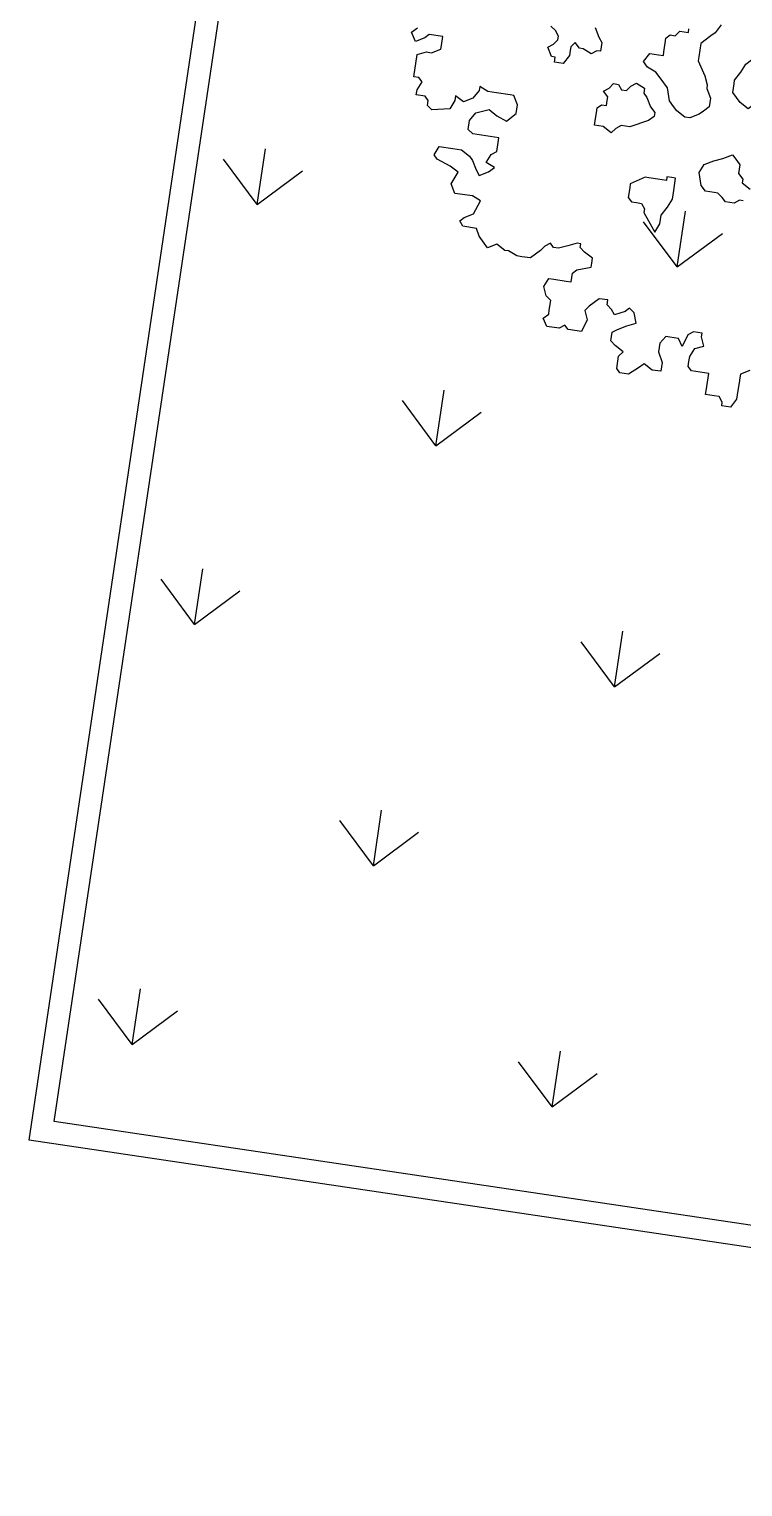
# Model space of a CAD drawing. Header units: millimetres. Extents: x 338 to 506, y 179 to 335.
# Drawn here: x 456.83 to 461.66, y 205.89 to 215.76 of the extents above; entities that cross this region are included whole.
import ezdxf

# ---------------------------------------------------------------- set-up
doc = ezdxf.new("R2010")
doc.units = ezdxf.units.MM
for name, color, linetype in [('ANDEN', 251, 'Continuous'), ('ARBOL-TOP', 3, 'Continuous'), ('MUROS', 32, 'Continuous')]:
    doc.layers.add(name, color=color, linetype=linetype)

# ---------------------------------------------------------------- blocks, each defined once
blk = doc.blocks.new('*X965')
at = {"color": 0}
for p, q in [((36.3497, 32.9331), (36.6191, 33.2025)), ((39.2234, 32.9331), (39.4928, 33.2025)), ((42.097, 32.9331), (42.3665, 33.2025)), ((36.3497, 32.9331), (36.6191, 32.6637)), ((36.3497, 32.9331), (36.7307, 32.9331)), ((39.2234, 32.9331), (39.4928, 32.6637)), ((39.2234, 32.9331), (39.6044, 32.9331)), ((42.097, 32.9331), (42.3665, 32.6637)), ((42.097, 32.9331), (42.478, 32.9331)), ((37.7865, 31.4963), (38.0559, 31.7657)), ((40.6602, 31.4963), (40.9296, 31.7657)), ((37.7865, 31.4963), (38.0559, 31.2269)), ((37.7865, 31.4963), (38.1675, 31.4963)), ((40.6602, 31.4963), (40.9296, 31.2269)), ((40.6602, 31.4963), (41.0412, 31.4963)), ((36.3497, 30.0594), (36.6191, 30.3288)), ((39.2234, 30.0594), (39.4928, 30.3288)), ((42.097, 30.0594), (42.3665, 30.3288)), ((36.3497, 30.0594), (36.6191, 29.79)), ((36.3497, 30.0594), (36.7307, 30.0594)), ((39.2234, 30.0594), (39.4928, 29.79)), ((39.2234, 30.0594), (39.6044, 30.0594)), ((42.097, 30.0594), (42.3665, 29.79)), ((42.097, 30.0594), (42.478, 30.0594))]:
    blk.add_line(p, q, dxfattribs=at)
blk = doc.blocks.new('ARBOLITO')
at = {"linetype": 'ByBlock'}
for points in [[(462.398, 68.3153), (462.3834, 68.307), (462.3834, 68.3008), (462.3834, 68.2925), (462.3834, 68.28), (462.3834, 68.2654), (462.3751, 68.2509), (462.3606, 68.2509), (462.3606, 68.2571), (462.3543, 68.2654), (462.346, 68.2654), (462.3315, 68.2654), (462.3315, 68.2717), (462.3315, 68.2862), (462.3315, 68.3008), (462.3169, 68.3008), (462.3024, 68.3008), (462.2962, 68.307), (462.2962, 68.3153), (462.2962, 68.3236), (462.3024, 68.3382), (462.3169, 68.3444), (462.3107, 68.3589), (462.3107, 68.3652), (462.2962, 68.3652), (462.2879, 68.3589), (462.2816, 68.3382), (462.2733, 68.3506), (462.2588, 68.3506), (462.2525, 68.3506), (462.2442, 68.3382), (462.2442, 68.3236), (462.2525, 68.307), (462.2525, 68.2925), (462.238, 68.2925), (462.2234, 68.3008), (462.2151, 68.2925), (462.2006, 68.28), (462.186, 68.28), (462.1798, 68.2862), (462.1798, 68.307), (462.186, 68.3153), (462.1715, 68.3236), (462.1632, 68.3299), (462.1632, 68.3444), (462.1715, 68.3506), (462.186, 68.3589), (462.2006, 68.3652), (462.1944, 68.3818), (462.186, 68.388), (462.1798, 68.3818), (462.1632, 68.3735), (462.1569, 68.3818), (462.1486, 68.388), (462.1486, 68.3963), (462.1341, 68.3963), (462.1195, 68.3818), (462.1133, 68.3735), (462.1195, 68.3589), (462.1133, 68.3382), (462.0905, 68.3382), (462.0842, 68.3444), (462.0759, 68.3382), (462.0551, 68.3382), (462.0468, 68.3506), (462.0551, 68.3589), (462.0551, 68.3652), (462.0551, 68.3818), (462.0468, 68.388), (462.0406, 68.4026), (462.0468, 68.4171), (462.0551, 68.4171), (462.0759, 68.4171), (462.0842, 68.4171), (462.0842, 68.4317), (462.0905, 68.4379), (462.1133, 68.4462), (462.1133, 68.4524), (462.1133, 68.4608), (462.0988, 68.4691), (462.0905, 68.4753), (462.0905, 68.4815), (462.0842, 68.4815), (462.0697, 68.4753), (462.0551, 68.4691), (462.0468, 68.4691), (462.0406, 68.4753), (462.0323, 68.4691), (462.026, 68.4608), (462.0115, 68.4462), (461.997, 68.4462), (461.9886, 68.4462), (461.9741, 68.4524), (461.9679, 68.4524), (461.9533, 68.4608), (461.9388, 68.4524), (461.9221, 68.4691), (461.9159, 68.4815), (461.8931, 68.4815), (461.8868, 68.4899), (461.8931, 68.4961), (461.9076, 68.5044), (461.9159, 68.5273), (461.9014, 68.5335), (461.8723, 68.5335), (461.864, 68.548), (461.8723, 68.5688), (461.8577, 68.5771), (461.8349, 68.5854), (461.8286, 68.5917), (461.8349, 68.6062), (461.8577, 68.6062), (461.8723, 68.6062), (461.8868, 68.5979), (461.8931, 68.5917), (461.9014, 68.5771), (461.9076, 68.5688), (461.9221, 68.5771), (461.9305, 68.5854), (461.9159, 68.5917), (461.9221, 68.6062), (461.9305, 68.6124), (461.9305, 68.627), (461.9305, 68.6353), (461.9159, 68.6353), (461.8868, 68.6353), (461.8785, 68.6415), (461.8785, 68.6561), (461.8868, 68.6706), (461.9076, 68.6789), (461.9221, 68.6706), (461.9388, 68.6644), (461.9533, 68.6789), (461.9533, 68.6935), (461.945, 68.708), (461.9388, 68.708), (461.9159, 68.708), (461.9014, 68.708), (461.8868, 68.7143), (461.8868, 68.708), (461.8785, 68.6935), (461.864, 68.6852), (461.8494, 68.6935), (461.8494, 68.6852), (461.8432, 68.6706), (461.8141, 68.6644), (461.8058, 68.6706), (461.8058, 68.6789), (461.7996, 68.6852), (461.785, 68.6852), (461.785, 68.6935), (461.7912, 68.708), (461.785, 68.7143), (461.7767, 68.7143), (461.7767, 68.7517), (461.7912, 68.7579), (461.7996, 68.7579), (461.8141, 68.7662), (461.8141, 68.7724), (461.8141, 68.787), (461.7912, 68.787), (461.785, 68.7808), (461.7705, 68.7724), (461.7621, 68.787), (461.7705, 68.7953)], [(462.398, 68.3153), (462.3834, 68.307), (462.3834, 68.3008), (462.3834, 68.2925), (462.3834, 68.28), (462.3834, 68.2654), (462.3751, 68.2509), (462.3606, 68.2509), (462.3606, 68.2571), (462.3543, 68.2654), (462.346, 68.2654), (462.3315, 68.2654), (462.3315, 68.2717), (462.3315, 68.2862), (462.3315, 68.3008), (462.3169, 68.3008), (462.3024, 68.3008), (462.2962, 68.307), (462.2962, 68.3153), (462.2962, 68.3236), (462.3024, 68.3382), (462.3169, 68.3444), (462.3107, 68.3589), (462.3107, 68.3652), (462.2962, 68.3652), (462.2879, 68.3589), (462.2816, 68.3382), (462.2733, 68.3506), (462.2588, 68.3506), (462.2525, 68.3506), (462.2442, 68.3382), (462.2442, 68.3236), (462.2525, 68.307), (462.2525, 68.2925), (462.238, 68.2925), (462.2234, 68.3008), (462.2151, 68.2925), (462.2006, 68.28), (462.186, 68.28), (462.1798, 68.2862), (462.1798, 68.307), (462.186, 68.3153), (462.1715, 68.3236), (462.1632, 68.3299), (462.1632, 68.3444), (462.1715, 68.3506), (462.186, 68.3589), (462.2006, 68.3652), (462.1944, 68.3818), (462.186, 68.388), (462.1798, 68.3818), (462.1632, 68.3735), (462.1569, 68.3818), (462.1486, 68.388), (462.1486, 68.3963), (462.1341, 68.3963), (462.1195, 68.3818), (462.1133, 68.3735), (462.1195, 68.3589), (462.1133, 68.3382), (462.0905, 68.3382), (462.0842, 68.3444), (462.0759, 68.3382), (462.0551, 68.3382), (462.0468, 68.3506), (462.0551, 68.3589), (462.0551, 68.3652), (462.0551, 68.3818), (462.0468, 68.388), (462.0406, 68.4026), (462.0468, 68.4171), (462.0551, 68.4171), (462.0759, 68.4171), (462.0842, 68.4171), (462.0842, 68.4317), (462.0905, 68.4379), (462.1133, 68.4462), (462.1133, 68.4524), (462.1133, 68.4608), (462.0988, 68.4691), (462.0905, 68.4753), (462.0905, 68.4815), (462.0842, 68.4815), (462.0697, 68.4753), (462.0551, 68.4691), (462.0468, 68.4691), (462.0406, 68.4753), (462.0323, 68.4691), (462.026, 68.4608), (462.0115, 68.4462), (461.997, 68.4462), (461.9886, 68.4462), (461.9741, 68.4524), (461.9679, 68.4524), (461.9533, 68.4608), (461.9388, 68.4524), (461.9221, 68.4691), (461.9159, 68.4815), (461.8931, 68.4815), (461.8868, 68.4899), (461.8931, 68.4961), (461.9076, 68.5044), (461.9159, 68.5273), (461.9014, 68.5335), (461.8723, 68.5335), (461.864, 68.548), (461.8723, 68.5688), (461.8577, 68.5771), (461.8349, 68.5854), (461.8286, 68.5917), (461.8349, 68.6062), (461.8577, 68.6062), (461.8723, 68.6062), (461.8868, 68.5979), (461.8931, 68.5917), (461.9014, 68.5771), (461.9076, 68.5688), (461.9221, 68.5771), (461.9305, 68.5854), (461.9159, 68.5917), (461.9221, 68.6062), (461.9305, 68.6124), (461.9305, 68.627), (461.9305, 68.6353), (461.9159, 68.6353), (461.8868, 68.6353), (461.8785, 68.6415), (461.8785, 68.6561), (461.8868, 68.6706), (461.9076, 68.6789), (461.9221, 68.6706), (461.9388, 68.6644), (461.9533, 68.6789), (461.9533, 68.6935), (461.945, 68.708), (461.9388, 68.708), (461.9159, 68.708), (461.9014, 68.708), (461.8868, 68.7143), (461.8868, 68.708), (461.8785, 68.6935), (461.864, 68.6852), (461.8494, 68.6935), (461.8494, 68.6852), (461.8432, 68.6706), (461.8141, 68.6644), (461.8058, 68.6706), (461.8058, 68.6789), (461.7996, 68.6852), (461.785, 68.6852), (461.785, 68.6935), (461.7912, 68.708), (461.785, 68.7143), (461.7767, 68.7143), (461.7767, 68.7517), (461.7912, 68.7579), (461.7996, 68.7579), (461.8141, 68.7662), (461.8141, 68.7724), (461.8141, 68.787), (461.7912, 68.787), (461.785, 68.7808), (461.7705, 68.7724), (461.7621, 68.787), (461.7705, 68.7953)], [(462.2297, 68.7143), (462.2151, 68.7226), (462.2089, 68.7288), (462.2006, 68.7371), (462.1944, 68.7579), (462.1798, 68.7724), (462.1715, 68.7808), (462.1569, 68.787), (462.1486, 68.7953), (462.1569, 68.8098), (462.1715, 68.8098), (462.1798, 68.8098), (462.1798, 68.8161), (462.1798, 68.8306), (462.1798, 68.8389), (462.186, 68.8452), (462.1944, 68.8452), (462.2006, 68.8535), (462.2151, 68.8535), (462.2151, 68.8597)], [(462.2671, 68.8743), (462.2588, 68.8597), (462.2525, 68.8535), (462.238, 68.8389), (462.238, 68.8161), (462.238, 68.8098), (462.2525, 68.787), (462.2588, 68.7724), (462.2588, 68.7662), (462.2671, 68.7517), (462.2671, 68.7371), (462.2588, 68.7288), (462.2525, 68.7226), (462.238, 68.7143), (462.2297, 68.7143), (462.2297, 68.7143)], [(462.2297, 68.7143), (462.2151, 68.7226), (462.2089, 68.7288), (462.2006, 68.7371), (462.1944, 68.7579), (462.1798, 68.7724), (462.1715, 68.7808), (462.1569, 68.787), (462.1486, 68.7953), (462.1569, 68.8098), (462.1715, 68.8098), (462.1798, 68.8098), (462.1798, 68.8161), (462.1798, 68.8306), (462.1798, 68.8389), (462.186, 68.8452), (462.1944, 68.8452), (462.2006, 68.8535), (462.2151, 68.8535), (462.2151, 68.8597)], [(462.2671, 68.8743), (462.2588, 68.8597), (462.2525, 68.8535), (462.238, 68.8389), (462.238, 68.8161), (462.238, 68.8098), (462.2525, 68.787), (462.2588, 68.7724), (462.2588, 68.7662), (462.2671, 68.7517), (462.2671, 68.7371), (462.2588, 68.7288), (462.2525, 68.7226), (462.238, 68.7143), (462.2297, 68.7143)], [(462.0032, 68.7808), (461.997, 68.7808), (461.9886, 68.7953), (461.997, 68.8015), (462.0032, 68.8098), (462.0032, 68.8161), (461.997, 68.8244), (461.9886, 68.8306)], [(462.0614, 68.8389), (462.0697, 68.8244), (462.0759, 68.8161), (462.0759, 68.8015), (462.0697, 68.8015), (462.0614, 68.7953), (462.0468, 68.8015), (462.0406, 68.8015), (462.0323, 68.8098), (462.026, 68.8015), (462.026, 68.7953), (462.026, 68.787), (462.0177, 68.7724), (462.0032, 68.7724), (462.0032, 68.7808), (462.0032, 68.7808)], [(462.0032, 68.7808), (461.997, 68.7808), (461.9886, 68.7953), (461.997, 68.8015), (462.0032, 68.8098), (462.0032, 68.8161), (461.997, 68.8244), (461.9886, 68.8306)], [(462.0614, 68.8389), (462.0697, 68.8244), (462.0759, 68.8161), (462.0759, 68.8015), (462.0697, 68.8015), (462.0614, 68.7953), (462.0468, 68.8015), (462.0406, 68.8015), (462.0323, 68.8098), (462.026, 68.8015), (462.026, 68.7953), (462.026, 68.787), (462.0177, 68.7724), (462.0032, 68.7724), (462.0032, 68.7808)], [(462.2671, 68.627), (462.2733, 68.6415), (462.2879, 68.6498), (462.3024, 68.6561), (462.3169, 68.6644), (462.3253, 68.6561), (462.3315, 68.6498), (462.3315, 68.6353), (462.3398, 68.627), (462.3398, 68.6208), (462.3543, 68.6124)], [(462.346, 68.5917), (462.3398, 68.5917), (462.3315, 68.5854), (462.3169, 68.5854), (462.3107, 68.5917), (462.3024, 68.5979), (462.2962, 68.5979), (462.2816, 68.5979), (462.2733, 68.6062), (462.2671, 68.627), (462.2671, 68.627)], [(462.2671, 68.627), (462.2733, 68.6415), (462.2879, 68.6498), (462.3024, 68.6561), (462.3169, 68.6644), (462.3253, 68.6561), (462.3315, 68.6498), (462.3315, 68.6353), (462.3398, 68.627), (462.3398, 68.6208), (462.3543, 68.6124)], [(462.346, 68.5917), (462.3398, 68.5917), (462.3315, 68.5854), (462.3169, 68.5854), (462.3107, 68.5917), (462.3024, 68.5979), (462.2962, 68.5979), (462.2816, 68.5979), (462.2733, 68.6062), (462.2671, 68.627)], [(462.346, 68.7579), (462.3398, 68.7517), (462.3315, 68.7434), (462.3169, 68.7517), (462.3024, 68.7662), (462.3024, 68.7808), (462.3024, 68.787), (462.3107, 68.8015), (462.3169, 68.8161), (462.3253, 68.8244), (462.3315, 68.8306), (462.346, 68.8306), (462.3606, 68.8306), (462.3689, 68.8244), (462.3751, 68.8098), (462.3834, 68.7953), (462.3834, 68.787), (462.3834, 68.7808), (462.3834, 68.7724), (462.3751, 68.7724), (462.3689, 68.7808), (462.346, 68.7579), (462.346, 68.7579)], [(462.346, 68.7579), (462.3398, 68.7517), (462.3315, 68.7434), (462.3169, 68.7517), (462.3024, 68.7662), (462.3024, 68.7808), (462.3024, 68.787), (462.3107, 68.8015), (462.3169, 68.8161), (462.3253, 68.8244), (462.3315, 68.8306), (462.346, 68.8306), (462.3606, 68.8306), (462.3689, 68.8244), (462.3751, 68.8098), (462.3834, 68.7953), (462.3834, 68.787), (462.3834, 68.7808), (462.3834, 68.7724), (462.3751, 68.7724), (462.3689, 68.7808), (462.346, 68.7579)], [(462.1424, 68.6852), (462.1279, 68.6852), (462.1195, 68.6789), (462.1133, 68.6706), (462.0988, 68.6789), (462.0842, 68.6789), (462.0842, 68.6935), (462.0842, 68.6997), (462.0842, 68.708), (462.0905, 68.7143), (462.0988, 68.7143), (462.0988, 68.7226), (462.0988, 68.7288), (462.0905, 68.7371), (462.0988, 68.7434), (462.105, 68.7517), (462.1133, 68.7517), (462.1195, 68.7434), (462.1279, 68.7434), (462.1341, 68.7517), (462.1424, 68.7579), (462.1569, 68.7517), (462.1569, 68.7434), (462.1632, 68.7371), (462.1715, 68.7226), (462.1798, 68.7143), (462.1798, 68.708), (462.1715, 68.6997), (462.1424, 68.6852), (462.1424, 68.6852)], [(462.1424, 68.6852), (462.1279, 68.6852), (462.1195, 68.6789), (462.1133, 68.6706), (462.0988, 68.6789), (462.0842, 68.6789), (462.0842, 68.6935), (462.0842, 68.6997), (462.0842, 68.708), (462.0905, 68.7143), (462.0988, 68.7143), (462.0988, 68.7226), (462.0988, 68.7288), (462.0905, 68.7371), (462.0988, 68.7434), (462.105, 68.7517), (462.1133, 68.7517), (462.1195, 68.7434), (462.1279, 68.7434), (462.1341, 68.7517), (462.1424, 68.7579), (462.1569, 68.7517), (462.1569, 68.7434), (462.1632, 68.7371), (462.1715, 68.7226), (462.1798, 68.7143), (462.1798, 68.708), (462.1715, 68.6997), (462.1424, 68.6852)], [(462.2089, 68.5189), (462.2151, 68.5335), (462.2151, 68.548), (462.2234, 68.5626), (462.2297, 68.5771), (462.2297, 68.5917), (462.2297, 68.6124), (462.2234, 68.6124), (462.2151, 68.6124), (462.2151, 68.6062), (462.2006, 68.6062), (462.186, 68.6062), (462.1798, 68.6062), (462.1569, 68.5917), (462.1569, 68.5854), (462.1569, 68.5688), (462.1632, 68.5626), (462.1715, 68.5626), (462.1798, 68.5626), (462.186, 68.5543), (462.186, 68.548), (462.2089, 68.5189), (462.2089, 68.5189)], [(462.2089, 68.5189), (462.2151, 68.5335), (462.2151, 68.548), (462.2234, 68.5626), (462.2297, 68.5771), (462.2297, 68.5917), (462.2297, 68.6124), (462.2234, 68.6124), (462.2151, 68.6124), (462.2151, 68.6062), (462.2006, 68.6062), (462.186, 68.6062), (462.1798, 68.6062), (462.1569, 68.5917), (462.1569, 68.5854), (462.1569, 68.5688), (462.1632, 68.5626), (462.1715, 68.5626), (462.1798, 68.5626), (462.186, 68.5543), (462.186, 68.548), (462.2089, 68.5189)]]:
    blk.add_lwpolyline(points, dxfattribs=at)
blk = doc.blocks.new('A$C7152A42C')
at = {"layer": 'ANDEN'}
for points in [[(122.05847, 33.52703), (122.05847, 2.91598), (35.6068, 17.59263), (35.6068, 33.52703)], [(121.90847, 33.37703), (121.90847, 3.09359), (35.7568, 17.71931), (35.7568, 33.37703)]]:
    blk.add_lwpolyline(points, close=True, dxfattribs=at)
at = {"layer": 'ANDEN', "color": 251, "linetype": 'Continuous'}
blk.add_blockref('*X965', (0, 0), dxfattribs=at)
at = {"layer": 'ARBOL-TOP', "color": 3, "linetype": 'ByBlock', "xscale": 4.090679926752369, "yscale": 4.090679926752369, "zscale": 4.090679926752369, "rotation": 270}
blk.add_blockref('ARBOLITO', (-237.98024, 1920.99168), dxfattribs=at)

msp = doc.modelspace()

# ---------------------------------------------------------------- block references
at = {"layer": 'MUROS', "color": 32, "rotation": 81.53046525965426}
msp.add_blockref('A$C7152A42C', (484.7482, 168.0844), dxfattribs=at)

doc.saveas('drawing.dxf')
